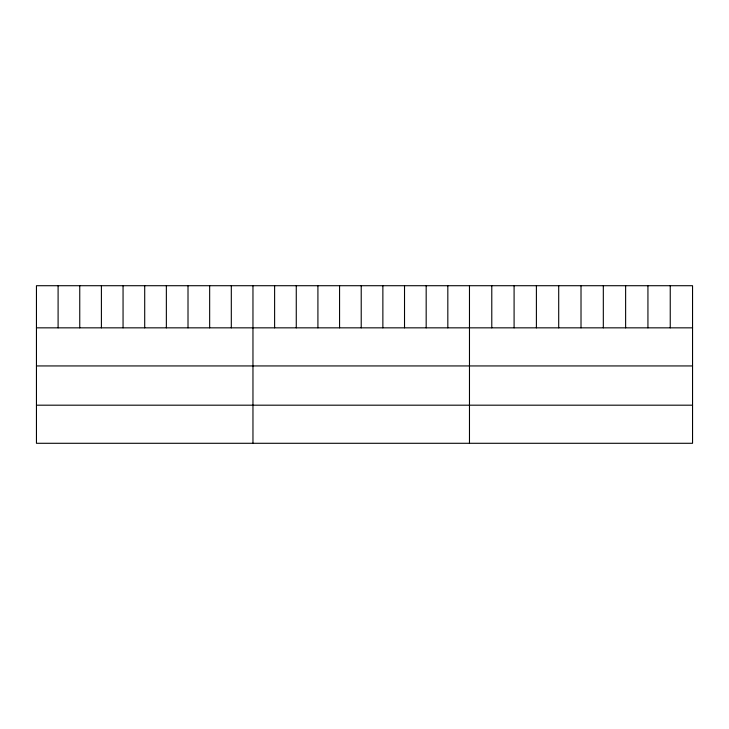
<?xml version="1.0" encoding="UTF-8"?>
<svg xmlns="http://www.w3.org/2000/svg" width="729" height="729" viewBox="0 0 729 729"><rect width="100%" height="100%" fill="white"/><g stroke="black" fill="none" stroke-linecap="round" stroke-linejoin="round"><path stroke-width="1.09" d="M692.55 327.84L692.55 443.287L36.45 443.287L36.45 285.713L692.55 285.713L692.55 327.84L36.45 327.84M36.45 365.94L692.55 365.94M36.45 405.187L692.55 405.187M670.243 285.713L670.243 327.84M647.935 285.713L647.935 327.84M625.628 285.713L625.628 327.84M603.32 285.713L603.32 327.84M581.013 285.713L581.013 327.84M558.706 285.713L558.706 327.84M536.398 285.713L536.398 327.84M514.091 285.713L514.091 327.84M491.783 285.713L491.783 327.84M469.476 285.713L469.476 443.287M447.825 285.713L447.825 327.84M426.173 285.713L426.173 327.84M404.522 285.713L404.522 327.84M382.871 285.713L382.871 327.84M361.219 285.713L361.219 327.84M339.568 285.713L339.568 327.84M317.917 285.713L317.917 327.84M296.266 285.713L296.266 327.84M274.614 285.713L274.614 327.84M252.963 285.713L252.963 443.287M231.312 285.713L231.312 327.84M209.66 285.713L209.66 327.84M188.009 285.713L188.009 327.84M166.358 285.713L166.358 327.84M144.707 285.713L144.707 327.84M123.055 285.713L123.055 327.84M101.404 285.713L101.404 327.84M79.753 285.713L79.753 327.84M58.101 285.713L58.101 327.84"/></g></svg>
